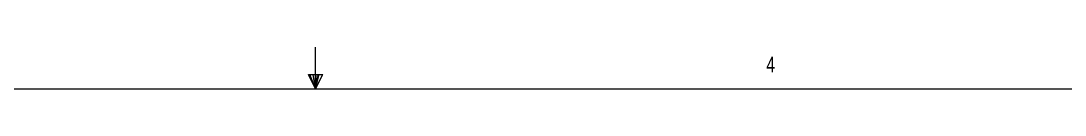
# Model space of a CAD drawing. Header units: inches. Extents: x 0 to 44.3, y 0 to 33.7.
# Drawn here: x 20.27 to 26.49, y 33.41 to 33.66 of the extents above; entities that cross this region are included whole.
import ezdxf

# ---------------------------------------------------------------- set-up
doc = ezdxf.new("R2010")
doc.units = ezdxf.units.IN
doc.header["$MEASUREMENT"] = 0
doc.styles.add('SLDTEXTSTYLE0', font='TXT', dxfattribs={"width": 0.75})

msp = doc.modelspace()

# ---------------------------------------------------------------- linework, layer by layer
at = {"color": 7, "linetype": 'Continuous', "lineweight": 0}
for p, q in [((22.0229, 33.4106), (22.0229, 33.6583)), ((21.9809, 33.4962), (22.067, 33.4962)), ((22.0229, 33.4106), (21.9809, 33.4962)), ((22.0229, 33.4106), (21.9891, 33.4962)), ((22.0229, 33.4106), (22.0086, 33.4962)), ((22.0229, 33.4106), (22.0358, 33.4962)), ((22.0229, 33.4106), (22.046, 33.4962)), ((22.0229, 33.4106), (22.067, 33.4962)), ((0.5229, 33.4106), (43.5229, 33.4106))]:
    msp.add_line(p, q, dxfattribs=at)

# ---------------------------------------------------------------- texts
at = {"color": 7, "linetype": 'Continuous', "lineweight": 0, "insert": (24.7093, 33.6027), "char_height": 0.0937, "attachment_point": 1, "style": 'SLDTEXTSTYLE0'}
msp.add_mtext('4', dxfattribs=at)

doc.saveas('drawing.dxf')
